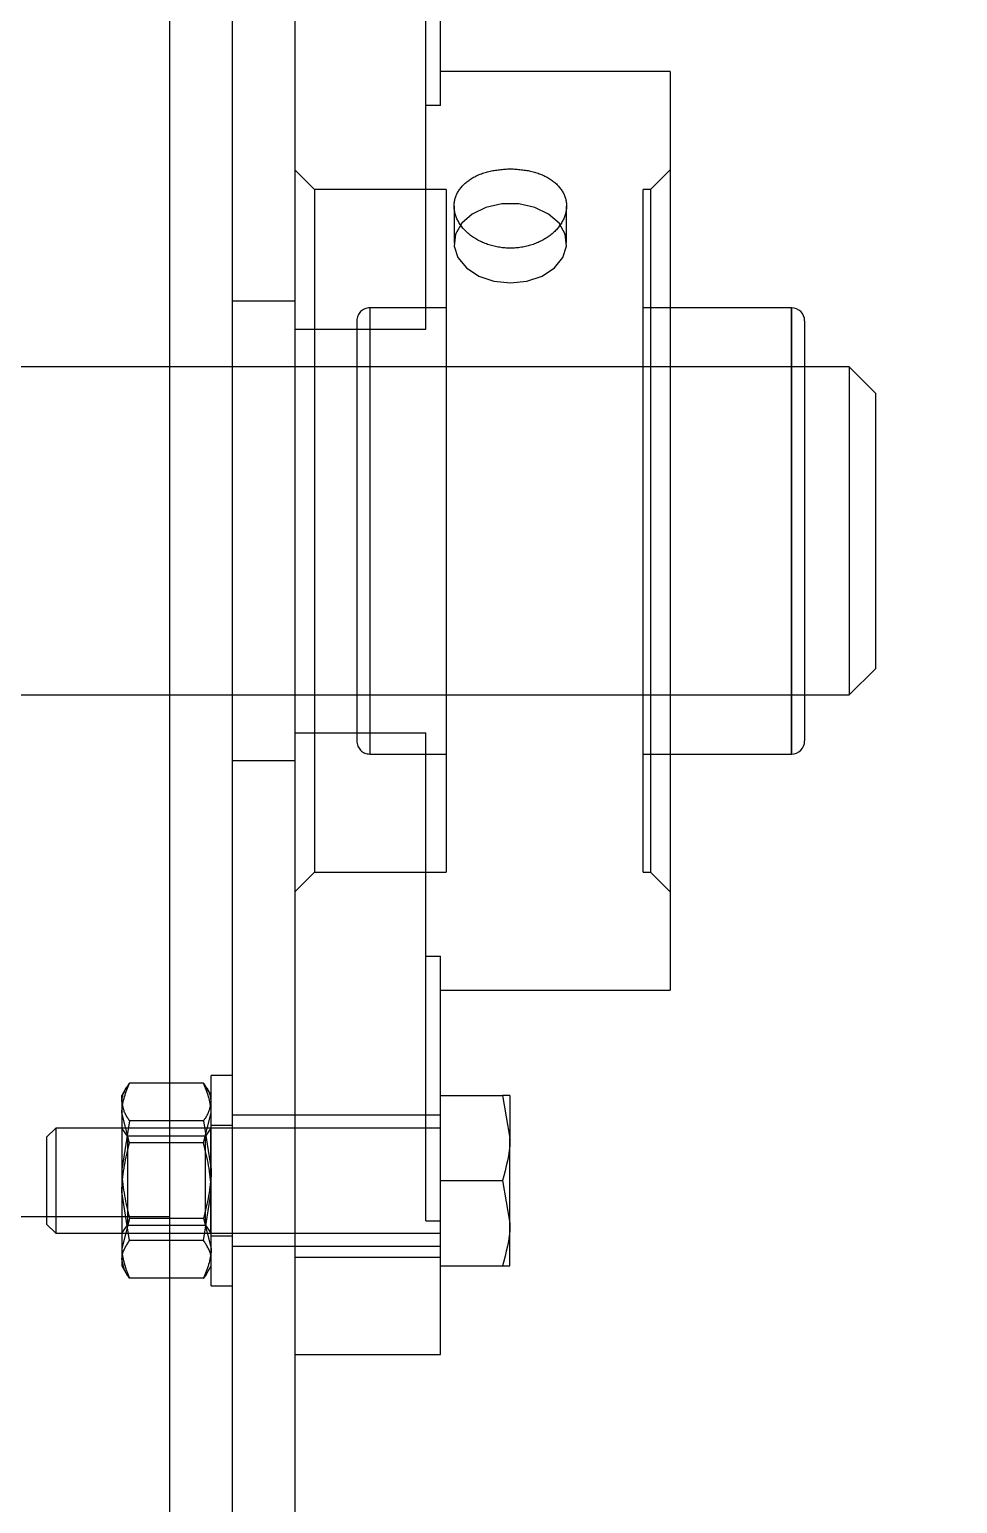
# Model space of a CAD drawing. Header units: metres. Extents: x 0 to 63075, y 0 to 44550.
# Drawn here: x 14369.9 to 14440.6, y 30838.2 to 30950.5 of the extents above; entities that cross this region are included whole.
import ezdxf

# ---------------------------------------------------------------- set-up
doc = ezdxf.new("R2010")
doc.units = ezdxf.units.M
doc.header["$LTSCALE"] = 75
doc.linetypes.add('HIDDEN2', pattern=[4.7625, 3.175, -1.5875])
for name, color, linetype in [('SDM', 7, 'Continuous'), ('SL1', 8, 'Continuous'), ('SL4', 4, 'Continuous'), ('ST1', 7, 'HIDDEN2')]:
    doc.layers.add(name, color=color, linetype=linetype)

# ---------------------------------------------------------------- blocks, each defined once
blk = doc.blocks.new('A$Cf5d57027')
at = {"layer": 'SL1'}
for radius, start, end in [(1221.5, 121.07475, 67.29436), (1158, 122.98775, 69.37001), (1150, 123.24685, 69.21988)]:
    blk.add_arc((6187.34, 9148.65), radius, start, end, dxfattribs=at)
blk = doc.blocks.new('A$Ca53c419a')
at = {"layer": 'SL4'}
for p, q in [((4459.48, 281), (4459.48, 215.76)), ((3669.71, 215.76), (4459.48, 215.76)), ((4459.48, 215.76), (4614.72, 215.76)), ((4619.72, 206.23), (3669.71, 206.23)), ((4448.96, 206.23), (4448.96, 195.14)), ((4456.39, 206.23), (4456.39, 195.14)), ((4496.33, 206.23), (4496.33, 196.25)), ((4527.09, 206.23), (4527.09, 196.25)), ((4459.15, 196.25), (4496.33, 196.25)), ((4459.15, 196.25), (4459.15, 195.14)), ((4479.32, 196.25), (4479.32, 195.14)), ((4527.09, 196.25), (4564.28, 196.25)), ((4544.11, 195.14), (4544.11, 196.25)), ((4448.96, 195.14), (4456.39, 195.14)), ((4455.71, 195.14), (4455.71, 190.42)), ((4456.39, 195.14), (4459.15, 195.14)), ((4459.15, 195.14), (4479.32, 195.14)), ((4462.21, 195.14), (4462.21, 190.42)), ((4468.71, 195.14), (4468.71, 190.42)), ((4476.71, 195.14), (4476.71, 177.64)), ((4544.11, 195.14), (4564.28, 195.14)), ((4546.71, 177.64), (4546.71, 195.14)), ((4455.71, 189.84), (4458.96, 189.84)), ((4462.21, 190.42), (4458.96, 189.84)), ((4458.96, 189.84), (4465.46, 189.84)), ((4468.71, 190.42), (4465.46, 189.84)), ((4468.71, 189.84), (4465.46, 189.84)), ((4546.71, 177.64), (4476.71, 177.64)), ((4494.71, 177.64), (4494.71, 168.4)), ((4528.71, 168.4), (4528.71, 177.64)), ((4528.71, 168.4), (4494.71, 168.4)), ((4527.71, 167.4), (4495.71, 167.4)), ((4499.21, 167.4), (4499.21, 164)), ((4524.21, 164), (4524.21, 167.4)), ((4499.21, 164), (4501.21, 162)), ((4524.21, 164), (4499.21, 164)), ((4522.21, 162), (4524.21, 164)), ((4522.21, 162), (4501.21, 162))]:
    blk.add_line(p, q, dxfattribs=at)
for centre, start, end in [((4495.71, 168.4), 180, 270), ((4527.71, 168.4), 270, 0)]:
    blk.add_arc(centre, 1, start, end, dxfattribs=at)
for points, knots in [([(4458.96, 189.84), (4458.89, 189.84), (4457.79, 189.84), (4456.71, 190.14), (4455.71, 190.42)], [0, 0, 0, 0, 0.0702148, 1, 1, 1, 1]), ([(4455.71, 190.42), (4455.71, 190.18), (4455.71, 189.87), (4455.71, 189.84), (4455.71, 189.84)], [0, 0, 0, 0, 0.758149, 1, 1, 1, 1]), ([(4465.46, 189.84), (4465.39, 189.84), (4464.29, 189.84), (4463.21, 190.14), (4462.21, 190.42)], [0, 0, 0, 0, 0.070215, 1, 1, 1, 1]), ([(4468.71, 189.84), (4468.71, 189.84), (4468.71, 189.87), (4468.71, 190.18), (4468.71, 190.42)], [0, 0, 0, 0, 0.241851, 1, 1, 1, 1])]:
    blk.add_open_spline(points, degree=3, knots=knots, dxfattribs=at)
at = {"layer": 'ST1'}
for p, q in [((4499.21, 255), (4499.21, 167.4)), ((4524.21, 167.4), (4524.21, 255)), ((4458.9, 225.14), (4458.21, 224.44)), ((4465.52, 225.14), (4458.9, 225.14)), ((4466.21, 224.44), (4465.52, 225.14)), ((4466.21, 224.44), (4458.21, 224.44)), ((4458.21, 224.44), (4458.21, 195.14)), ((4466.21, 195.14), (4466.21, 224.44)), ((4455.71, 219.4), (4455.18, 219.09)), ((4457.05, 219.4), (4455.71, 219.4)), ((4459.34, 218.82), (4457.05, 219.4)), ((4463.06, 219.4), (4457.05, 219.4)), ((4457.65, 218.82), (4461.37, 219.4)), ((4458.21, 219.4), (4458.81, 218.98)), ((4466.78, 218.82), (4463.06, 219.4)), ((4468.22, 219.4), (4463.06, 219.4)), ((4465.09, 218.82), (4467.37, 219.4)), ((4465.61, 218.98), (4466.21, 219.4)), ((4468.22, 219.4), (4468.71, 219.4)), ((4469.25, 219.09), (4468.71, 219.4)), ((4454.77, 213.18), (4454.77, 218.82)), ((4457.65, 213.18), (4457.65, 218.82)), ((4465.35, 218.98), (4458.81, 218.98)), ((4458.81, 218.98), (4458.81, 213.04)), ((4459.34, 213.18), (4459.34, 218.82)), ((4465.09, 213.18), (4465.09, 218.82)), ((4465.61, 218.98), (4465.35, 218.98)), ((4465.61, 213.04), (4465.61, 218.98)), ((4466.78, 213.18), (4466.78, 218.82)), ((4469.65, 213.18), (4469.65, 218.82)), ((3669.71, 215.76), (4459.48, 215.76)), ((4454.21, 212.6), (4470.21, 212.6)), ((4454.21, 212.6), (4454.21, 211)), ((4455.18, 212.91), (4455.71, 212.6)), ((4459.34, 213.18), (4457.05, 212.6)), ((4457.65, 213.18), (4461.37, 212.6)), ((4458.01, 212.6), (4458.01, 211)), ((4458.81, 213.04), (4458.21, 212.62)), ((4458.21, 212.62), (4465.91, 212.62)), ((4458.21, 212.62), (4458.21, 212.6)), ((4458.81, 213.04), (4465.61, 213.04)), ((4466.78, 213.18), (4463.06, 212.6)), ((4465.09, 213.18), (4467.37, 212.6)), ((4466.21, 212.62), (4465.61, 213.04)), ((4465.91, 212.62), (4466.21, 212.62)), ((4466.21, 212.6), (4466.21, 212.62)), ((4466.41, 211), (4466.41, 212.6)), ((4468.71, 212.6), (4469.25, 212.91)), ((4470.21, 211), (4470.21, 212.6)), ((4669.71, 211), (3669.71, 211)), ((4457.21, 211), (4457.21, 206.23)), ((4467.21, 206.23), (4467.21, 211)), ((4494.21, 211), (4494.21, 206.23)), ((4529.21, 206.23), (4529.21, 211)), ((4456.39, 206.23), (4456.39, 195.14)), ((4457.21, 206.23), (4457.21, 195.14)), ((4467.21, 195.14), (4467.21, 206.23)), ((4484.21, 206.23), (4485.71, 204.74)), ((4496.33, 206.23), (4496.33, 196.25)), ((4527.09, 206.23), (4527.09, 196.25)), ((4537.71, 204.74), (4539.21, 206.23)), ((4537.71, 204.74), (4485.71, 204.74)), ((4485.71, 204.74), (4485.71, 194.69)), ((4537.71, 194.69), (4537.71, 204.74)), ((4527.71, 201.51), (4495.71, 201.51)), ((4499.21, 201.51), (4499.21, 167.4)), ((4524.21, 167.4), (4524.21, 201.51)), ((4494.71, 200.51), (4494.71, 194.69)), ((4528.71, 200.51), (4494.76, 200.51)), ((4528.71, 194.69), (4528.71, 200.51)), ((4537.71, 194.69), (4485.71, 194.69)), ((4536.46, 194.09), (4533.63, 194.09)), ((4533.63, 185.53), (4536.46, 185.53)), ((4485.71, 179.69), (4537.71, 179.69)), ((4485.71, 179.69), (4485.71, 179.14)), ((4494.71, 179.69), (4494.71, 177.64)), ((4528.71, 177.64), (4528.71, 179.69)), ((4537.71, 179.14), (4537.71, 179.69)), ((4485.71, 179.14), (4484.21, 177.64)), ((4537.71, 179.14), (4485.71, 179.14)), ((4539.21, 177.64), (4537.71, 179.14)), ((4494.71, 168.4), (4528.71, 168.4))]:
    blk.add_line(p, q, dxfattribs=at)
at = {"layer": 'ST1', "flags": 128}
blk.add_lwpolyline([(4530.6, 189.81), (4530.74, 188.55), (4531.13, 187.4), (4531.74, 186.46), (4532.53, 185.82), (4533.41, 185.54), (4534.31, 185.64), (4535.15, 186.1), (4535.85, 186.9), (4536.36, 187.95), (4536.63, 189.17), (4536.63, 190.45), (4536.36, 191.67), (4535.85, 192.72), (4535.15, 193.52), (4534.31, 193.99), (4533.41, 194.08), (4532.53, 193.8), (4531.74, 193.16), (4531.13, 192.22), (4530.74, 191.07), (4530.6, 189.81)], dxfattribs=at)
at = {"layer": 'ST1'}
for centre, start, end in [((4495.71, 200.51), 90, 180), ((4527.71, 200.51), 0, 90)]:
    blk.add_arc(centre, 1, start, end, dxfattribs=at)
for points, knots in [([(4457.05, 219.4), (4457, 219.4), (4456.23, 219.39), (4455.47, 219.09), (4454.77, 218.82)], [0, 0, 0, 0, 0.070215, 1, 1, 1, 1]), ([(4454.77, 218.82), (4454.89, 218.9), (4455.36, 219.24), (4455.85, 219.33), (4456.21, 219.4)], [0, 0, 0, 0, 0.257551, 1, 1, 1, 1]), ([(4456.21, 219.4), (4456.34, 219.39), (4456.83, 219.36), (4457.3, 219.04), (4457.65, 218.82)], [0, 0, 0, 0, 0.2686336, 1, 1, 1, 1]), ([(4463.06, 219.4), (4462.97, 219.4), (4461.71, 219.39), (4460.48, 219.09), (4459.34, 218.82)], [0, 0, 0, 0, 0.070215, 1, 1, 1, 1]), ([(4461.37, 219.4), (4461.45, 219.4), (4462.71, 219.39), (4463.94, 219.09), (4465.09, 218.82)], [0, 0, 0, 0, 0.0702148, 1, 1, 1, 1]), ([(4466.78, 218.82), (4466.9, 218.9), (4467.37, 219.24), (4467.86, 219.33), (4468.22, 219.4)], [0, 0, 0, 0, 0.2575513, 1, 1, 1, 1]), ([(4467.37, 219.4), (4467.43, 219.4), (4468.2, 219.39), (4468.95, 219.09), (4469.65, 218.82)], [0, 0, 0, 0, 0.070215, 1, 1, 1, 1]), ([(4468.22, 219.4), (4468.35, 219.39), (4468.83, 219.36), (4469.31, 219.04), (4469.65, 218.82)], [0, 0, 0, 0, 0.2686336, 1, 1, 1, 1]), ([(4457.05, 212.6), (4457, 212.6), (4456.23, 212.61), (4455.47, 212.9), (4454.77, 213.18)], [0, 0, 0, 0, 0.070215, 1, 1, 1, 1]), ([(4454.77, 213.18), (4454.89, 213.08), (4455.02, 212.96), (4455.16, 212.92), (4455.17, 212.92)], [0, 0, 0, 0, 0.914803, 1, 1, 1, 1]), ([(4456.21, 212.6), (4456.34, 212.61), (4456.83, 212.64), (4457.3, 212.95), (4457.65, 213.18)], [0, 0, 0, 0, 0.268634, 1, 1, 1, 1]), ([(4463.06, 212.6), (4462.97, 212.6), (4461.71, 212.61), (4460.48, 212.9), (4459.34, 213.18)], [0, 0, 0, 0, 0.0702148, 1, 1, 1, 1]), ([(4461.37, 212.6), (4461.45, 212.6), (4462.71, 212.61), (4463.94, 212.9), (4465.09, 213.18)], [0, 0, 0, 0, 0.070215, 1, 1, 1, 1]), ([(4466.78, 213.18), (4466.9, 213.09), (4467.37, 212.75), (4467.86, 212.66), (4468.22, 212.6)], [0, 0, 0, 0, 0.257551, 1, 1, 1, 1]), ([(4467.37, 212.6), (4467.43, 212.6), (4468.2, 212.61), (4468.95, 212.9), (4469.65, 213.18)], [0, 0, 0, 0, 0.0702148, 1, 1, 1, 1]), ([(4468.22, 212.6), (4468.35, 212.61), (4468.83, 212.64), (4469.31, 212.95), (4469.65, 213.18)], [0, 0, 0, 0, 0.2686336, 1, 1, 1, 1]), ([(4539.3, 189.81), (4539.26, 190.37), (4539.18, 191.49), (4538.56, 192.92), (4537.63, 193.87), (4536.47, 194.21), (4535.25, 193.87), (4534.17, 192.92), (4533.43, 191.49), (4533.16, 189.81), (4533.43, 188.13), (4534.17, 186.7), (4535.25, 185.75), (4536.47, 185.42), (4537.63, 185.75), (4538.56, 186.7), (4539.18, 188.13), (4539.26, 189.25), (4539.3, 189.81)], [0, 0, 0, 0, 0.06249, 0.125, 0.18751, 0.25, 0.31249, 0.375, 0.43751, 0.5, 0.56249, 0.625, 0.68751, 0.75, 0.81249, 0.875, 0.93751, 1, 1, 1, 1])]:
    blk.add_open_spline(points, degree=3, knots=knots, dxfattribs=at)

msp = doc.modelspace()

# ---------------------------------------------------------------- block references
at = {"layer": 'SDM'}
msp.add_blockref('A$Cf5d57027', (8259.51, 22502.83), dxfattribs=at)
at = {"layer": 'SDM', "rotation": 90}
msp.add_blockref('A$Ca53c419a', (14596.36, 26400.6), dxfattribs=at)

doc.saveas('drawing.dxf')
